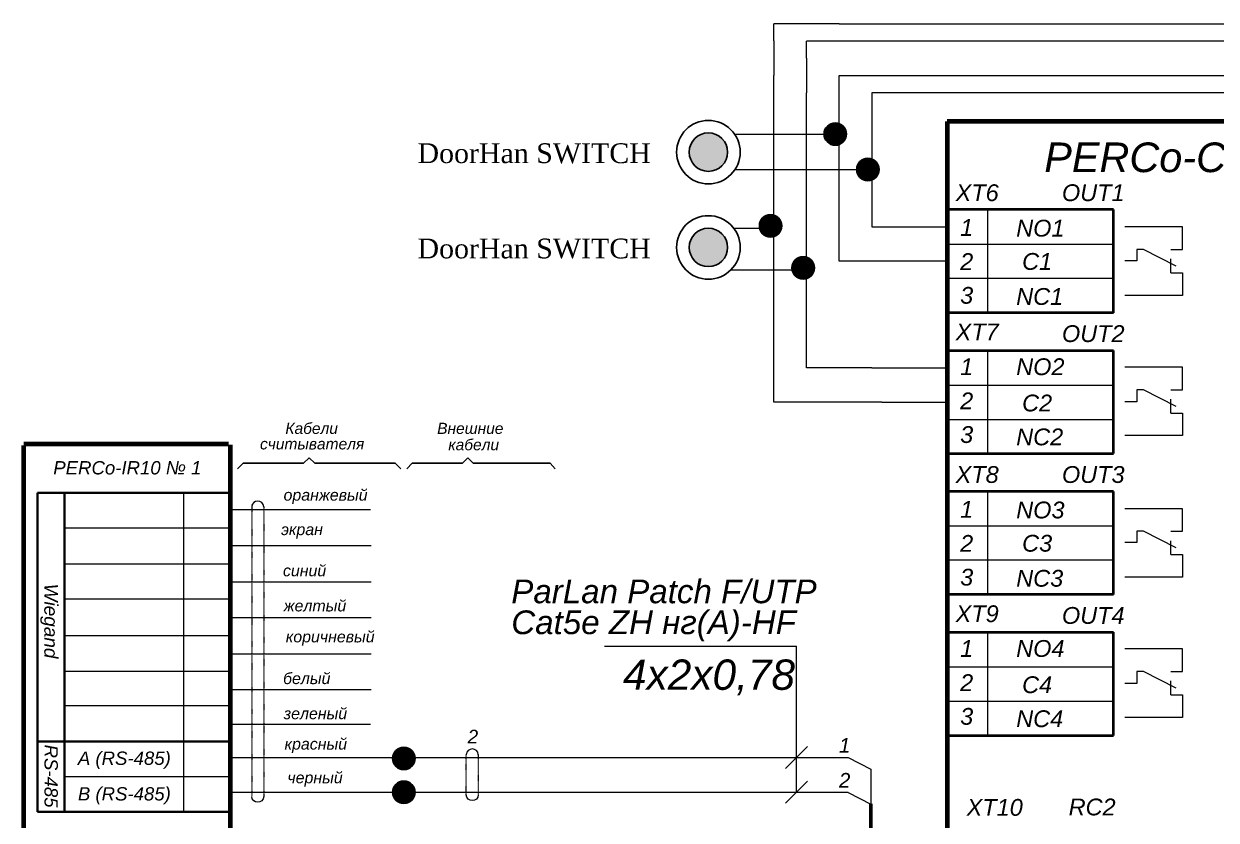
# Model space of a CAD drawing. Header units: millimetres. Extents: x -197802 to 287448, y -91833 to 169529.
# Drawn here: x 141403 to 156164, y 112997 to 122858 of the extents above; entities that cross this region are included whole.
import ezdxf

# ---------------------------------------------------------------- set-up
doc = ezdxf.new("R2010")
doc.units = ezdxf.units.MM
for name, pattern in [('AI-Linetype-5', [2.469444, 1.058333, -1.411111]), ('AI-Linetype-6', [2.469444, 1.058333, -1.411111]), ('AI-Linetype-7', [2.469444, 1.058333, -1.411111]), ('AI-Linetype-8', [2.469444, 1.058333, -1.411111])]:
    doc.linetypes.add(name, pattern=pattern)
doc.layers.add('СКУД', color=7, linetype='Continuous')
doc.styles.add('0', font='ariali.ttf', dxfattribs={"height": 1})
doc.styles.add('113', font='ariali.ttf', dxfattribs={"height": 1})
doc.styles.add('114', font='ariali.ttf', dxfattribs={"height": 1})
doc.styles.add('115', font='ariali.ttf', dxfattribs={"height": 1})
doc.styles.add('116', font='ariali.ttf', dxfattribs={"height": 1})
doc.styles.add('117', font='ariali.ttf', dxfattribs={"height": 1})
doc.styles.add('118', font='ariali.ttf', dxfattribs={"height": 1})
doc.styles.add('119', font='ariali.ttf', dxfattribs={"height": 1})
doc.styles.add('120', font='ariali.ttf', dxfattribs={"height": 1})
doc.styles.add('121', font='ariali.ttf', dxfattribs={"height": 1})
doc.styles.add('122', font='ariali.ttf', dxfattribs={"height": 1})
doc.styles.add('124', font='ariali.ttf', dxfattribs={"height": 1})
doc.styles.add('125', font='ariali.ttf', dxfattribs={"height": 1})
doc.styles.add('126', font='ariali.ttf', dxfattribs={"height": 1})
doc.styles.add('127', font='ariali.ttf', dxfattribs={"height": 1})
doc.styles.add('128', font='ariali.ttf', dxfattribs={"height": 1})
doc.styles.add('129', font='ariali.ttf', dxfattribs={"height": 1})
doc.styles.add('13', font='ariali.ttf', dxfattribs={"height": 1})
doc.styles.add('14', font='ariali.ttf', dxfattribs={"height": 1})
doc.styles.add('148', font='ariali.ttf', dxfattribs={"height": 1})
doc.styles.add('149', font='ariali.ttf', dxfattribs={"height": 1})
doc.styles.add('15', font='ariali.ttf', dxfattribs={"height": 1})
doc.styles.add('16', font='ariali.ttf', dxfattribs={"height": 1})
doc.styles.add('17', font='ariali.ttf', dxfattribs={"height": 1})
doc.styles.add('18', font='ariali.ttf', dxfattribs={"height": 1})
doc.styles.add('19', font='ariali.ttf', dxfattribs={"height": 1})
doc.styles.add('2', font='ariali.ttf', dxfattribs={"height": 1})
doc.styles.add('69', font='ariali.ttf', dxfattribs={"height": 1})
doc.styles.add('7', font='ariali.ttf', dxfattribs={"height": 1})
doc.styles.add('70', font='ariali.ttf', dxfattribs={"height": 1})
doc.styles.add('71', font='ariali.ttf', dxfattribs={"height": 1})
doc.styles.add('72', font='ariali.ttf', dxfattribs={"height": 1})
doc.styles.add('73', font='ariali.ttf', dxfattribs={"height": 1})
doc.styles.add('74', font='ariali.ttf', dxfattribs={"height": 1})
doc.styles.add('75', font='ariali.ttf', dxfattribs={"height": 1})
doc.styles.add('88', font='ariali.ttf', dxfattribs={"height": 1})
doc.styles.add('89', font='ariali.ttf', dxfattribs={"height": 1})
doc.styles.add('kvl-200', font='times.ttf')
doc.styles.get("Standard").update_dxf_attribs({"font": 'arial.ttf'})

# ---------------------------------------------------------------- blocks, each defined once
blk = doc.blocks.new('DoorHan SWITCH')
at = {"layer": 'СКУД'}
h = blk.add_hatch(color=5, dxfattribs=at)
h.dxf.hatch_style = 1
h.paths.add_polyline_path([(167.7, -108.7, 1), (-70.4, -108.7, 1)])
at = {"layer": 'СКУД', "color": 5}
for radius in [196.6, 119]:
    blk.add_circle((48.6, -108.7), radius, dxfattribs=at)

msp = doc.modelspace()

# ---------------------------------------------------------------- hatches: boundary and pattern name
at = {"layer": 'СКУД', "lineweight": 18, "true_color": 0x000000}
h = msp.add_hatch(dxfattribs=at)
h.set_pattern_fill('ANGLE', color=18, scale=1.28)
h.set_pattern_definition([(0, (137913.473, 179209.879), (0, 8.9408), [6.5024, -2.4384]), (90, (137913.473, 179209.879), (-8.9408, 5e-16), [6.5024, -2.4384])])
h.paths.add_polyline_path([(151588, 121494), (151449, 121494), (151310, 121494, 0.999967)])
h.paths.add_polyline_path([(151449, 121633, 0.414214), (151310, 121494), (151449, 121494)])
h.paths.add_polyline_path([(151449, 121633), (151449, 121494), (151588, 121494, 0.414233)])
h = msp.add_hatch(dxfattribs=at)
h.set_pattern_fill('ANGLE', color=18, scale=1.28)
h.set_pattern_definition([(0, (138317.503, 178769.879), (0, 8.9408), [6.5024, -2.4384]), (90, (138317.503, 178769.879), (-8.9408, 5e-16), [6.5024, -2.4384])])
h.paths.add_polyline_path([(151992, 121054), (151853, 121054), (151714, 121054, 0.999967)])
h.paths.add_polyline_path([(151853, 121193, 0.414214), (151714, 121054), (151853, 121054)])
h.paths.add_polyline_path([(151853, 121193), (151853, 121054), (151992, 121054, 0.414233)])
h = msp.add_hatch(dxfattribs=at)
h.set_pattern_fill('ANGLE', color=18, scale=1.28)
h.set_pattern_definition([(0, (137112.693, 178071.933), (0, 8.9408), [6.5024, -2.4384]), (90, (137112.693, 178071.933), (-8.9408, 5e-16), [6.5024, -2.4384])])
h.paths.add_polyline_path([(150788, 120356), (150648, 120356), (150509, 120356, 0.999967)])
h.paths.add_polyline_path([(150648, 120495, 0.414214), (150509, 120356), (150648, 120356)])
h.paths.add_polyline_path([(150648, 120495), (150648, 120356), (150788, 120356, 0.414233)])
h = msp.add_hatch(dxfattribs=at)
h.set_pattern_fill('ANGLE', color=18, scale=1.28)
h.set_pattern_definition([(0, (137516.723, 177551.933), (0, 8.9408), [6.5024, -2.4384]), (90, (137516.723, 177551.933), (-8.9408, 5e-16), [6.5024, -2.4384])])
h.paths.add_polyline_path([(151192, 119836), (151052, 119836), (150913, 119836, 0.999967)])
h.paths.add_polyline_path([(151052, 119975, 0.414214), (150913, 119836), (151052, 119836)])
h.paths.add_polyline_path([(151052, 119975), (151052, 119836), (151192, 119836, 0.414233)])
h = msp.add_hatch(dxfattribs=at)
h.set_pattern_fill('ANGLE', color=18, scale=1.28)
h.set_pattern_definition([(0, (132571.794, 171478.058), (0, 8.9408), [6.5024, -2.4384]), (90, (132571.794, 171478.058), (-8.9408, 5e-16), [6.5024, -2.4384])])
h.paths.add_polyline_path([(146247, 113762), (146107, 113762), (145968, 113762, 0.999967)])
h.paths.add_polyline_path([(146107, 113901, 0.414214), (145968, 113762), (146107, 113762)])
h.paths.add_polyline_path([(146107, 113901), (146107, 113762), (146247, 113762, 0.414233)])
h = msp.add_hatch(dxfattribs=at)
h.set_pattern_fill('ANGLE', color=18, scale=1.28)
h.set_pattern_definition([(0, (132571.794, 171058.015), (0, 8.9408), [6.5024, -2.4384]), (90, (132571.794, 171058.015), (-8.9408, 5e-16), [6.5024, -2.4384])])
h.paths.add_polyline_path([(146247, 113342), (146107, 113342), (145968, 113342, 0.999967)])
h.paths.add_polyline_path([(146107, 113481, 0.414214), (145968, 113342), (146107, 113342)])
h.paths.add_polyline_path([(146107, 113481), (146107, 113342), (146247, 113342, 0.414233)])

# ---------------------------------------------------------------- linework, layer by layer
at = {"layer": 'СКУД', "color": 219, "lineweight": 18, "true_color": 0x642165}
for p, q in [((151496, 122858), (150688, 122858)), ((150688, 122646), (150688, 122858)), ((150688, 122646), (150688, 122220)), ((151900, 122644), (151092, 122644)), ((151092, 122432), (151092, 122644)), ((159978, 122644), (151900, 122644)), ((151092, 122432), (151092, 122006)), ((150688, 120475), (150688, 122220)), ((151092, 118599), (151092, 122006)), ((150189, 120330), (150688, 120330)), ((150156, 119810), (151092, 119810)), ((151900, 118599), (151092, 118599)), ((151900, 118599), (152833, 118599)), ((152025, 118175), (152833, 118175))]:
    msp.add_line(p, q, dxfattribs=at)
at = {"layer": 'СКУД', "color": 217, "lineweight": 18, "true_color": 0x93278f}
for p, q in [((159978, 122006), (151900, 122006)), ((151900, 122006), (151900, 120344)), ((150208, 121494), (151496, 121494)), ((150208, 121054), (151900, 121054)), ((151900, 120344), (152833, 120344))]:
    msp.add_line(p, q, dxfattribs=at)
at = {"layer": 'СКУД', "color": 18, "lineweight": 18, "true_color": 0x000000}
for p, q in [((151496, 118599), (151092, 118599)), ((148592, 115151), (150967, 115151)), ((150967, 113342), (150967, 115151)), ((151103, 113910), (150831, 113638)), ((151103, 113478), (150831, 113206)), ((148107, 113342), (149532, 113342)), ((149532, 113342), (151603, 113342))]:
    msp.add_line(p, q, dxfattribs=at)
at = {"layer": 'СКУД', "color": 7, "lineweight": 9}
for p, q in [((143956, 116614), (141907, 116614)), ((143956, 116168), (141907, 116168)), ((143956, 115733), (141907, 115733)), ((143956, 115278), (141907, 115278)), ((143956, 114838), (141907, 114838)), ((143956, 114411), (141907, 114411))]:
    msp.add_line(p, q, dxfattribs=at)
at = {"layer": 'СКУД', "color": 240, "lineweight": 18, "true_color": 0xed1f24}
for p, q in [((148096, 113774), (149532, 113774)), ((149531, 113774), (151603, 113774))]:
    msp.add_line(p, q, dxfattribs=at)
at = {"layer": 'СКУД', "color": 1, "lineweight": 25}
msp.add_line((151890, 113199), (151890, 113195), dxfattribs=at)
at = {"layer": 'СКУД', "color": 219, "lineweight": 18, "true_color": 0x642165}
for points in [[(151496, 122858), (160382, 122858)], [(150688, 120330), (150688, 120475)], [(152025, 118175), (150688, 118175), (150688, 120330)]]:
    msp.add_lwpolyline(points, dxfattribs=at)
at = {"layer": 'СКУД', "color": 217, "lineweight": 18, "true_color": 0x93278f}
for points in [[(151496, 121934), (151496, 122220)], [(151496, 122220), (160382, 122220)], [(152833, 119919), (151496, 119919), (151496, 121934)]]:
    msp.add_lwpolyline(points, dxfattribs=at)
at = {"layer": 'СКУД', "color": 7, "lineweight": 90}
for points in [[(141403, 117656), (143939, 117656)], [(143956, 117645), (143956, 111591)], [(141403, 111582), (141403, 117635)]]:
    msp.add_lwpolyline(points, dxfattribs=at)
at = {"layer": 'СКУД', "color": 7, "lineweight": 25}
for points in [[(144117, 117416), (144048, 117347)], [(144866, 117416), (144117, 117416)], [(144935, 117485), (144866, 117416)], [(145004, 117416), (144935, 117485)], [(146000, 117416), (145004, 117416)], [(146069, 117347), (146000, 117416)], [(146210, 117416), (146146, 117347)], [(146832, 117416), (146210, 117416)], [(146902, 117485), (146832, 117416)], [(146966, 117416), (146902, 117485)], [(147918, 117416), (146966, 117416)], [(147982, 117347), (147918, 117416)]]:
    msp.add_lwpolyline(points, dxfattribs=at)
at = {"layer": 'СКУД', "color": 7, "lineweight": 35}
for points in [[(141573, 117049), (143956, 117049)], [(141573, 117049), (141573, 113098)], [(141907, 113098), (141907, 117049)], [(143945, 113970), (141573, 113970)], [(141573, 113105), (141573, 113098)], [(141573, 113098), (143956, 113098)]]:
    msp.add_lwpolyline(points, dxfattribs=at)
at = {"layer": 'СКУД', "color": 7, "lineweight": 9}
for points in [[(143381, 117038), (143381, 113097)], [(143939, 116614), (141907, 116614)], [(141918, 113538), (143951, 113538)]]:
    msp.add_lwpolyline(points, dxfattribs=at)
at = {"layer": 'СКУД', "color": 7, "lineweight": 18}
for points in [[(143946, 116842), (145697, 116842)], [(144235, 116863), (144235, 116863)], [(143956, 116399), (145703, 116399)], [(145703, 115943), (143973, 115943)], [(143973, 115508), (145703, 115508)], [(145703, 115053), (143985, 115053)], [(143973, 114613), (145703, 114613)], [(143966, 114186), (145697, 114186)], [(143945, 113970), (141912, 113970)]]:
    msp.add_lwpolyline(points, dxfattribs=at)
at = {"layer": 'СКУД', "color": 7, "linetype": 'AI-Linetype-6', "lineweight": 9}
msp.add_lwpolyline([(144224, 116903), (144224, 113297)], dxfattribs=at)
at = {"layer": 'СКУД', "color": 7, "linetype": 'AI-Linetype-5', "lineweight": 9}
msp.add_lwpolyline([(144373, 116876), (144373, 113290)], dxfattribs=at)
at = {"layer": 'СКУД', "color": 7, "linetype": 'AI-Linetype-8', "lineweight": 9}
msp.add_lwpolyline([(146881, 113311), (146881, 113808)], dxfattribs=at)
at = {"layer": 'СКУД', "color": 7, "linetype": 'AI-Linetype-7', "lineweight": 9}
msp.add_lwpolyline([(147029, 113808), (147029, 113311)], dxfattribs=at)
at = {"layer": 'СКУД', "color": 240, "lineweight": 18, "true_color": 0xed1f24}
msp.add_lwpolyline([(143957, 113774), (148096, 113774)], dxfattribs=at)
at = {"layer": 'СКУД', "color": 18, "lineweight": 18, "true_color": 0x000000}
msp.add_lwpolyline([(143946, 113342), (148107, 113342)], dxfattribs=at)
at = {"layer": 'СКУД', "color": 7, "lineweight": 53}
msp.add_lwpolyline([(151890, 113199), (151890, 106474)], dxfattribs=at)
at = {"layer": 'СКУД', "color": 18, "true_color": 0x000000}
for centre in [(151449, 121494), (151853, 121054), (150648, 120356), (151052, 119836), (146107, 113762), (146107, 113342)]:
    msp.add_circle(centre, 139, dxfattribs=at)
at = {"layer": 'СКУД', "color": 7, "lineweight": 18}
for centre in [(151449, 121494), (151853, 121054), (150648, 120356), (151052, 119836), (146107, 113762), (146107, 113342)]:
    msp.add_circle(centre, 47.4, dxfattribs=at)
at = {"layer": 'СКУД', "color": 7, "lineweight": 70}
for points in [[(152833, 121650), (152833, 121650), (152833, 104148), (152833, 104148)], [(158642, 121650), (158642, 121650), (152833, 121650), (152833, 121650)]]:
    msp.add_open_spline(points, degree=3, dxfattribs=at)
at = {"layer": 'СКУД', "color": 7, "lineweight": 40}
for points in [[(154892, 120558), (154892, 120558), (152833, 120558), (152833, 120558)], [(154892, 120129), (154892, 120129), (154892, 120558), (154892, 120558)], [(154892, 119709), (154892, 119709), (154892, 120129), (154892, 120129)], [(154892, 119281), (154892, 119281), (154892, 119709), (154892, 119709)], [(154892, 119281), (154892, 119281), (152833, 119281), (152833, 119281)], [(152833, 118813), (152833, 118813), (154892, 118813), (154892, 118813)], [(154892, 118385), (154892, 118385), (154892, 118813), (154892, 118813)], [(154892, 117956), (154892, 117956), (154892, 118385), (154892, 118385)], [(154892, 117536), (154892, 117536), (154892, 117956), (154892, 117956)], [(152833, 117536), (152833, 117536), (154892, 117536), (154892, 117536)], [(154892, 117068), (154892, 117068), (152833, 117068), (152833, 117068)], [(154892, 116640), (154892, 116640), (154892, 117068), (154892, 117068)], [(154892, 116219), (154892, 116219), (154892, 116640), (154892, 116640)], [(154892, 115791), (154892, 115791), (154892, 116219), (154892, 116219)], [(154892, 115791), (154892, 115791), (152833, 115791), (152833, 115791)], [(152833, 115324), (152833, 115324), (154892, 115324), (154892, 115324)], [(154892, 114895), (154892, 114895), (154892, 115324), (154892, 115324)], [(154892, 114467), (154892, 114467), (154892, 114895), (154892, 114895)], [(154892, 114047), (154892, 114047), (154892, 114467), (154892, 114467)], [(152833, 114047), (152833, 114047), (154892, 114047), (154892, 114047)]]:
    msp.add_open_spline(points, degree=3, dxfattribs=at)
at = {"layer": 'СКУД', "color": 7, "lineweight": 18}
for points in [[(153332, 120558), (153332, 120558), (153332, 120129), (153332, 120129)], [(152833, 120129), (152833, 120129), (154892, 120129), (154892, 120129)], [(153332, 120129), (153332, 120129), (153332, 119709), (153332, 119709)], [(152833, 119709), (152833, 119709), (154892, 119709), (154892, 119709)], [(153332, 119709), (153332, 119709), (153332, 119281), (153332, 119281)], [(153332, 118813), (153332, 118813), (153332, 118385), (153332, 118385)], [(152833, 118385), (152833, 118385), (154892, 118385), (154892, 118385)], [(153332, 118385), (153332, 118385), (153332, 117956), (153332, 117956)], [(154892, 117956), (154892, 117956), (152833, 117956), (152833, 117956)], [(153332, 117956), (153332, 117956), (153332, 117536), (153332, 117536)], [(153332, 117068), (153332, 117068), (153332, 116640), (153332, 116640)], [(152833, 116640), (152833, 116640), (154892, 116640), (154892, 116640)], [(153332, 116640), (153332, 116640), (153332, 116219), (153332, 116219)], [(152833, 116219), (152833, 116219), (154892, 116219), (154892, 116219)], [(153332, 116219), (153332, 116219), (153332, 115791), (153332, 115791)], [(153332, 115324), (153332, 115324), (153332, 114895), (153332, 114895)], [(152833, 114895), (152833, 114895), (154892, 114895), (154892, 114895)], [(153332, 114895), (153332, 114895), (153332, 114467), (153332, 114467)], [(154892, 114467), (154892, 114467), (152833, 114467), (152833, 114467)], [(153332, 114467), (153332, 114467), (153332, 114047), (153332, 114047)]]:
    msp.add_open_spline(points, degree=3, dxfattribs=at)
at = {"layer": 'СКУД', "color": 7, "lineweight": 9}
for points in [[(155749, 120344), (155749, 120344), (155033, 120344), (155033, 120344)], [(155749, 120064), (155749, 120064), (155749, 120344), (155749, 120344)], [(155181, 120064), (155181, 120064), (155181, 119923), (155181, 119923)], [(155263, 120064), (155263, 120064), (155181, 120064), (155181, 120064)], [(155263, 120064), (155263, 120064), (155181, 120064), (155181, 120064)], [(155667, 119858), (155667, 119858), (155263, 120064), (155263, 120064)], [(155601, 120064), (155601, 120064), (155749, 120064), (155749, 120064)], [(155601, 120064), (155601, 120064), (155749, 120064), (155749, 120064)], [(155181, 119923), (155181, 119923), (155032, 119923), (155032, 119923)], [(155601, 119775), (155601, 119775), (155601, 119948), (155601, 119948)], [(155601, 119775), (155601, 119775), (155749, 119775), (155749, 119775)], [(155601, 119775), (155601, 119775), (155749, 119775), (155749, 119775)], [(155749, 119775), (155749, 119775), (155749, 119495), (155749, 119495)], [(155749, 119495), (155749, 119495), (155033, 119495), (155033, 119495)], [(155749, 118607), (155749, 118607), (155033, 118607), (155033, 118607)], [(155749, 118327), (155749, 118327), (155749, 118607), (155749, 118607)], [(155181, 118327), (155181, 118327), (155181, 118179), (155181, 118179)], [(155263, 118327), (155263, 118327), (155181, 118327), (155181, 118327)], [(155263, 118327), (155263, 118327), (155181, 118327), (155181, 118327)], [(155667, 118121), (155667, 118121), (155263, 118327), (155263, 118327)], [(155601, 118327), (155601, 118327), (155749, 118327), (155749, 118327)], [(155601, 118327), (155601, 118327), (155749, 118327), (155749, 118327)], [(155181, 118179), (155181, 118179), (155032, 118179), (155032, 118179)], [(155601, 118039), (155601, 118039), (155601, 118212), (155601, 118212)], [(155601, 118039), (155601, 118039), (155749, 118039), (155749, 118039)], [(155601, 118039), (155601, 118039), (155749, 118039), (155749, 118039)], [(155749, 118039), (155749, 118039), (155749, 117759), (155749, 117759)], [(155749, 117759), (155749, 117759), (155033, 117759), (155033, 117759)], [(144373, 116876), (144371, 116970), (144229, 116970), (144224, 116876)], [(155749, 116854), (155749, 116854), (155033, 116854), (155033, 116854)], [(155749, 116574), (155749, 116574), (155749, 116854), (155749, 116854)], [(155181, 116574), (155181, 116574), (155181, 116434), (155181, 116434)], [(155263, 116574), (155263, 116574), (155181, 116574), (155181, 116574)], [(155263, 116574), (155263, 116574), (155181, 116574), (155181, 116574)], [(155667, 116368), (155667, 116368), (155263, 116574), (155263, 116574)], [(155601, 116574), (155601, 116574), (155749, 116574), (155749, 116574)], [(155601, 116574), (155601, 116574), (155749, 116574), (155749, 116574)], [(155181, 116434), (155181, 116434), (155032, 116434), (155032, 116434)], [(155601, 116285), (155601, 116285), (155601, 116458), (155601, 116458)], [(155601, 116285), (155601, 116285), (155749, 116285), (155749, 116285)], [(155601, 116285), (155601, 116285), (155749, 116285), (155749, 116285)], [(155749, 116285), (155749, 116285), (155749, 116005), (155749, 116005)], [(155749, 116005), (155749, 116005), (155033, 116005), (155033, 116005)], [(155749, 115118), (155749, 115118), (155033, 115118), (155033, 115118)], [(155749, 114837), (155749, 114837), (155749, 115118), (155749, 115118)], [(155181, 114837), (155181, 114837), (155181, 114689), (155181, 114689)], [(155263, 114837), (155263, 114837), (155181, 114837), (155181, 114837)], [(155263, 114837), (155263, 114837), (155181, 114837), (155181, 114837)], [(155667, 114632), (155667, 114632), (155263, 114837), (155263, 114837)], [(155601, 114837), (155601, 114837), (155749, 114837), (155749, 114837)], [(155601, 114837), (155601, 114837), (155749, 114837), (155749, 114837)], [(155601, 114549), (155601, 114549), (155601, 114722), (155601, 114722)], [(155181, 114689), (155181, 114689), (155032, 114689), (155032, 114689)], [(155601, 114549), (155601, 114549), (155749, 114549), (155749, 114549)], [(155601, 114549), (155601, 114549), (155749, 114549), (155749, 114549)], [(155749, 114549), (155749, 114549), (155749, 114269), (155749, 114269)], [(155749, 114269), (155749, 114269), (155033, 114269), (155033, 114269)], [(147029, 113807), (147027, 113902), (146886, 113902), (146881, 113807)], [(144373, 113290), (144371, 113196), (144229, 113196), (144224, 113290)], [(147029, 113311), (147027, 113216), (146886, 113216), (146881, 113311)]]:
    msp.add_open_spline(points, degree=3, dxfattribs=at)
at = {"layer": 'СКУД', "color": 1, "lineweight": 18}
msp.add_open_spline([(148356, 113774), (148356, 113774), (149531, 113774), (149531, 113774)], degree=3, dxfattribs=at)
at = {"layer": 'СКУД', "color": 240, "lineweight": 18, "true_color": 0xed1f24}
for points in [[(151603, 113774), (151605, 113773), (151608, 113772), (151610, 113771)], [(151610, 113771), (151610, 113771), (151890, 113628), (151890, 113628)], [(151890, 113628), (151890, 113628), (151890, 113199), (151890, 113199)]]:
    msp.add_open_spline(points, degree=3, dxfattribs=at)
at = {"layer": 'СКУД', "color": 18, "lineweight": 18, "true_color": 0x000000}
for points in [[(148356, 113342), (148356, 113342), (149531, 113342), (149531, 113342)], [(151603, 113342), (151605, 113341), (151608, 113340), (151610, 113338)], [(151610, 113338), (151610, 113338), (151890, 113195), (151890, 113195)]]:
    msp.add_open_spline(points, degree=3, dxfattribs=at)

# ---------------------------------------------------------------- block references
at = {"layer": 'СКУД', "color": 9, "lineweight": 25, "true_color": 0xd19cc7, "xscale": 2, "yscale": 2, "zscale": 2}
for p in [(149781, 121487), (149781, 120307)]:
    msp.add_blockref('DoorHan SWITCH', p, dxfattribs=at)

# ---------------------------------------------------------------- texts
at = {"layer": 'СКУД', "color": 0, "lineweight": 9, "style": 'kvl-200'}
for p in [(146277, 121134), (146277, 119954)]:
    msp.add_text('DoorHan SWITCH', height=245, dxfattribs=at).set_placement(p)
at = {"layer": 'СКУД', "color": 7}
for s, height, style, p in [('PERCo-CT/L14', 366.93, '75', (154036, 121022)), ('XT6', 208.1, '114', (152939, 120663)), ('OUT1', 208.1, '116', (154255, 120663)), ('1', 208, '127', (152995, 120232)), ('NO1', 208.1, '117', (153689, 120224)), ('2', 208, '128', (152995, 119810)), ('С1', 208.1, '118', (153762, 119812)), ('3', 208, '129', (152995, 119392)), ('NС1', 208.1, '119', (153689, 119378)), ('XT7', 208.1, '113', (152939, 118939)), ('OUT2', 208.1, '115', (154255, 118918)), ('1', 208, '124', (152995, 118508)), ('NO2', 208.1, '120', (153689, 118508)), ('2', 208, '125', (152995, 118085)), ('С2', 208.1, '121', (153762, 118059)), ('3', 208, '126', (152995, 117668)), ('NС2', 208.1, '122', (153689, 117639)), ('XT8', 208.1, '2', (152939, 117173)), ('OUT3', 208.1, '13', (154255, 117173)), ('1', 208, '72', (152995, 116743)), ('NO3', 208.1, '14', (153689, 116734)), ('2', 208, '73', (152995, 116320)), ('С3', 208.1, '15', (153762, 116322)), ('3', 208, '74', (152995, 115902)), ('NС3', 208.1, '16', (153689, 115888)), ('XT9', 208.1, '0', (152939, 115449)), ('OUT4', 208.1, '7', (154255, 115428)), ('1', 208, '69', (152995, 115019)), ('NO4', 208.1, '17', (153689, 115019)), ('2', 208, '70', (152995, 114596)), ('С4', 208.1, '18', (153762, 114570)), ('3', 208, '71', (152995, 114178)), ('NС4', 208.1, '19', (153689, 114149)), ('1', 182, '148', (151494, 113832)), ('2', 182, '149', (151494, 113399)), ('XT10', 208.1, '88', (153075, 113051)), ('RC2', 208.1, '89', (154338, 113056))]:
    msp.add_text(s, height=height, dxfattribs=dict(at, style=style)).set_placement(p)
for s, insert, char_height, attachment_point in [('\\fArial|b0|i1|c0|p34;\\W1;Кабели', (145292, 117778), 137.78, 9), ('\\fArial|b0|i1|c0|p34;\\W1;Внешние', (147341, 117778), 137.78, 9), ('\\fArial|b0|i1|c0|p34;\\W1;считывателя', (145618, 117586), 137.78, 9), ('\\fArial|b0|i1|c0|p34;\\W1;кабели', (147287, 117576), 137.78, 9), ('{\\fArial|b0|i1|c204|p34;PERCo-IR10 № 1}', (143602, 117276), 164.66, 9), ('\\fArial|b0|i1|c0|p34;\\W1;оранжевый', (145659, 116911), 141.14, 9), ('\\fArial|b0|i1|c0|p34;\\W1;экран', (145106, 116484), 141.14, 9), ('\\fArial|b0|i1|c0|p34;\\W1;синий', (145147, 116015), 141.14, 9), ('{\\fArial|b0|i1|c204|p34;ParLan Patch F/UTP }', (147438, 115679), 293.39, 7), ('\\fArial|b0|i1|c0|p34;\\W1;желтый', (145395, 115580), 141.14, 9), ('{\\fArial|b0|i1|c204|p34;Cat5e ZH нг(А)-HF}', (147438, 115212), 293.39, 7), ('\\fArial|b0|i1|c0|p34;\\W1;коричневый', (145746, 115156), 141.14, 9), ('{\\fArial|b0|i1|c204|p34;4х2х0,78}', (148821, 114541), 375.54, 7), ('\\fArial|b0|i1|c0|p34;\\W1;белый', (145199, 114680), 141.14, 9), ('\\fArial|b0|i1|c0|p34;\\W1;зеленый', (145406, 114245), 141.14, 9), ('\\fArial|b0|i1|c0|p34;\\W1;2', (147028, 113948), 168.02, 9), ('\\fArial|b0|i1|c0|p34;\\W1;красный', (145405, 113828), 141.14, 9), ('\\fArial|b0|i1|c0|p34;\\W1;A (RS-485)', (143223, 113632), 164.66, 9), ('\\fArial|b0|i1|c0|p34;\\W1;черный', (145351, 113411), 141.14, 9), ('\\fArial|b0|i1|c0|p34;\\W1;B (RS-485)', (143223, 113191), 164.66, 9)]:
    msp.add_mtext(s, dxfattribs=dict(at, insert=insert, char_height=char_height, attachment_point=attachment_point))
at = {"layer": 'СКУД', "color": 7, "attachment_point": 9, "rotation": 270}
for s, insert, char_height in [('\\fArial|b0|i1|c0|p34;\\W1;Wiegand', (141606, 115000), 168.02), ('\\fArial|b0|i1|c0|p34;\\W1;RS-485', (141657, 113153), 164.66)]:
    msp.add_mtext(s, dxfattribs=dict(at, insert=insert, char_height=char_height))

doc.saveas('drawing.dxf')
